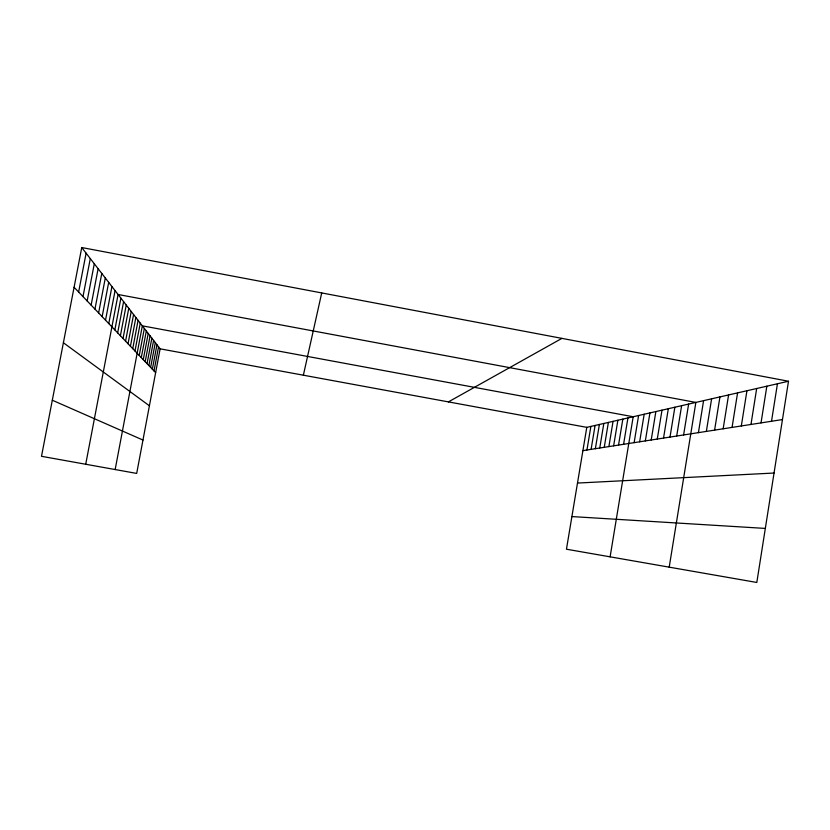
<?xml version="1.0" encoding="UTF-8"?>
<svg xmlns="http://www.w3.org/2000/svg" width="830" height="830" viewBox="0 0 830 830"><rect width="100%" height="100%" fill="white"/><g stroke="black" fill="none" stroke-linecap="round" stroke-linejoin="round"><path stroke-width="1.25" d="M788.5 381.24L756.815 582.463L566.454 549.211L586.789 427.357L788.5 381.24L81.745 247.537L41.5 456.303L136.691 473.422L160.117 348.839L81.745 247.537M750.974 424.462L756.68 388.513M761.027 422.895L766.837 386.199M771.516 421.267L777.44 383.771M706.361 431.413L711.611 398.825M714.599 430.127L719.932 396.916M723.158 428.788L728.584 394.945M732.06 427.409L737.58 392.881M741.325 425.966L746.938 390.743M670.007 437.068L674.863 407.219M676.699 436.03L681.627 405.673M683.609 434.951L688.62 404.075M669.208 567.16L695.862 402.426L118.078 294.494L85.718 464.25M698.424 432.648L703.591 400.651M634.13 442.66L638.602 415.519M639.65 441.799L644.173 414.243M645.346 440.906L649.932 412.925M651.218 439.993L655.866 411.566M657.277 439.049L661.998 410.165M663.533 438.074L668.326 408.723M599.748 448.013L603.825 423.466M604.25 447.308L608.38 422.429M608.878 446.592L613.059 421.35M613.64 445.845L617.873 420.25M618.537 445.088L622.832 419.119M623.589 444.299L627.926 417.957M610.112 556.837L633.186 416.753L142.335 325.848L115.152 469.541M586.945 450.005L590.877 426.423M591.095 449.362L595.079 425.468M595.359 448.698L599.385 424.483M147.055 363.644L151.859 338.163M148.871 365.542L153.602 340.425M150.635 367.389L155.303 342.614M152.357 369.184L156.953 344.751M154.027 370.937L158.561 346.826M117.663 332.882L123.608 301.643M120.392 335.735L126.233 305.035M123.027 338.495L128.764 308.314M125.579 341.161L131.213 311.478M128.038 343.745L133.578 314.539M130.424 346.245L135.871 317.496M132.738 348.652L138.091 320.37M134.979 350.997L140.249 323.15M139.243 355.468L144.347 328.462M141.287 357.606L146.319 330.994M143.268 359.681L148.217 333.452M145.188 361.693L150.064 335.839M87.15 300.948L94.288 263.753M91.134 305.118L98.116 268.692M94.952 309.113L101.789 273.444M98.614 312.952L105.306 277.988M102.142 316.635L108.689 282.366M105.524 320.173L111.936 286.568M108.772 323.576L115.069 290.604M114.841 329.925L120.89 298.136M78.632 292.036L86.113 253.181M82.99 296.59L90.294 258.587M303.365 375.202L321.718 292.938M448.408 401.896L561.92 338.381M582.899 450.638L782.462 419.555M577.493 483.06L774.048 473.038M571.901 516.571L765.322 528.42M160.117 348.839L586.789 427.357M52.311 400.216L142.968 440.056M63.391 342.749L149.41 405.787M74.088 287.273L155.646 372.629"/></g></svg>
